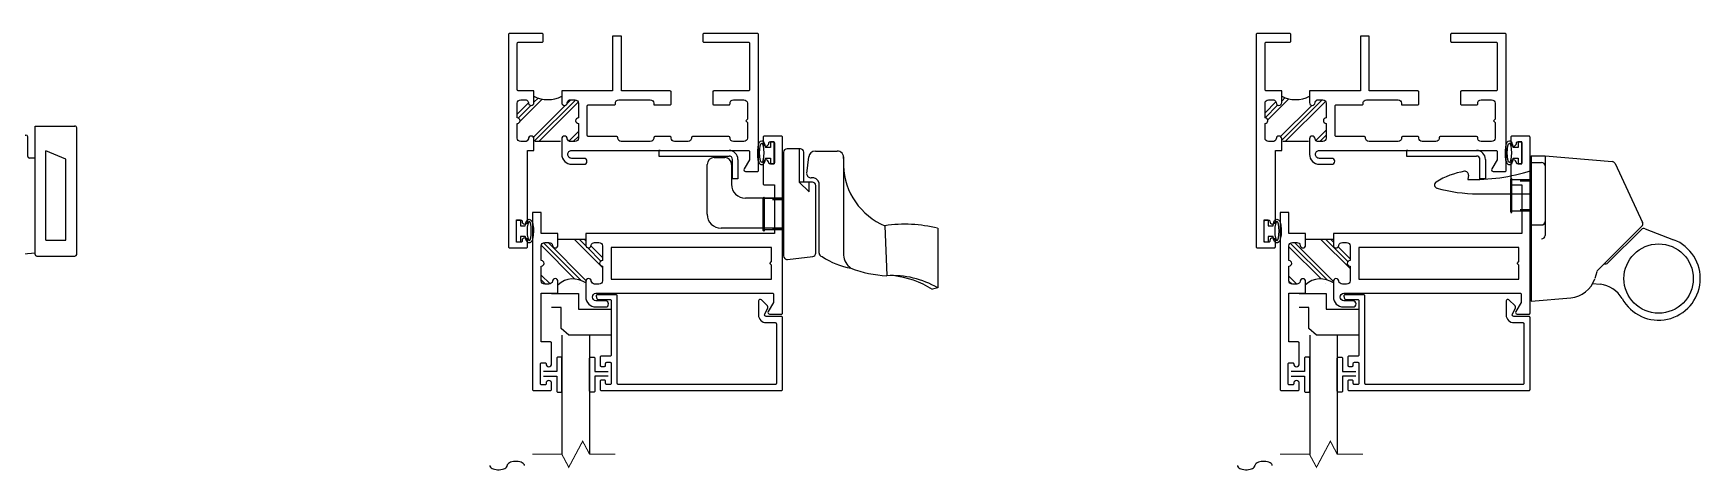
# Model space of a CAD drawing. Extents: x -138 to 168, y -127 to 80.
# Drawn here: x 1.17 to 16.19, y 26.31 to 30.24 of the extents above; entities that cross this region are included whole.
import ezdxf

# ---------------------------------------------------------------- set-up
doc = ezdxf.new("R2010")
doc.units = 0
doc.header["$MEASUREMENT"] = 0
doc.linetypes.add('HIDDEN2', pattern=[0.1875, 0.125, -0.0625])
doc.layers.get('0').update_dxf_attribs({"linetype": 'CONTINUOUS'})
for name, color, linetype in [('DIM', 7, 'CONTINUOUS'), ('FRAME', 1, 'CONTINUOUS'), ('GEOMETRY', 1, 'CONTINUOUS'), ('GLASS', 7, 'CONTINUOUS'), ('LOCK', 7, 'CONTINUOUS'), ('MISC', 7, 'CONTINUOUS'), ('SCREEN', 5, 'CONTINUOUS'), ('TEXT', 7, 'CONTINUOUS'), ('VENT', 5, 'CONTINUOUS')]:
    doc.layers.add(name, color=color, linetype=linetype)

# ---------------------------------------------------------------- blocks, each defined once
blk = doc.blocks.new('PI_STRIKE PLATE')
at = {"layer": 'MISC'}
for p, q in [((0, 0), (-0.01, 0)), ((-0.01, 0), (-0.01, -0.05)), ((0, 0), (0.62, 0)), ((-0.01, -0.05), (0.62, -0.05)), ((0.65, -0.256), (0.65, -0.08)), ((0.7, -0.08), (0.7, -0.256)), ((0.7, -0.256), (0.65, -0.256))]:
    blk.add_line(p, q, dxfattribs=at)
for radius in [0.08, 0.03]:
    blk.add_arc((0.62, -0.08), radius, 0, 90, dxfattribs=at)
blk = doc.blocks.new('PI_SPRING_LATCH')
for p, q in [((0, 1.312), (0.125, 1.312)), ((0, 1.25), (0.094, 1.25)), ((0.125, 1.312), (0.125, 0.594)), ((0.125, 1.312), (0.73, 1.26)), ((0.755, 1.242), (1.003, 0.711)), ((0, 0.688), (0.094, 0.688)), ((0.996, 0.676), (0.6, 0.28)), ((0.992, 0.646), (0.691, 0.346)), ((1.025, 0.653), (1.282, 0.555)), ((0.552, 0.159), (0.621, 0.153)), ((0.592, 0.267), (0.572, 0.204)), ((0, 0), (0.356, 0.031))]:
    blk.add_line(p, q)
blk.add_circle((1.147, 0.205), 0.312)
for centre, radius, start, end in [((0.094, 1.219), 0.0312, 0, 90), ((0.727, 1.228), 0.0313, 25, 85), ((0.094, 0.719), 0.0312, 270, 0), ((1.014, 0.624), 0.0313, 68.9669, 135), ((0.974, 0.698), 0.0313, 315, 25), ((0.094, 0.594), 0.0312, 270, 0), ((1.147, 0.205), 0.375, 208.8153, 68.9669), ((0.669, 0.368), 0.0312, 250.2245, 315), ((0.334, 0.28), 0.25, 275, 342.2887), ((0.622, 0.258), 0.0313, 135, 162.2887), ((0.599, -0.096), 0.25, 28.8153, 85)]:
    blk.add_arc(centre, radius, start, end)
at = {"layer": 'MISC'}
for p, q in [((0, 1.312), (0, 0)), ((-0.565, 1.137), (-0.57, 1.097)), ((-0.48, 0.967), (0, 0.967))]:
    blk.add_line(p, q, dxfattribs=at)
for centre, radius, start, end in [((-0.839, 1.049), 0.031, 122.2177, 254.8625), ((-0.489, 0.493), 0.687, 99.3002, 122.2177), ((-0.596, 1.141), 0.031, 353.1248, 99.3002), ((-0.52, 2.817), 1.72, 268.3474, 287.5924), ((-0.458, 2.46), 1.493, 254.8625, 269.1443)]:
    blk.add_arc(centre, radius, start, end, dxfattribs=at)
blk = doc.blocks.new('PI_CAM_HANDLE')
for p, q in [((0.14, 0.965), (0.14, 0.665)), ((0.286, 0.945), (0.481, 0.945)), ((0.208, 0.741), (0.227, 0.892)), ((0.54, 0.892), (0.54, 0.008)), ((0.319, 0.026), (0.319, 0.658)), ((0.931, -0.178), (0.913, 0.271)), ((1.387, 0.249), (1.387, -0.288)), ((1.387, -0.288), (1.34, -0.301))]:
    blk.add_line(p, q)
blk.add_lwpolyline([(0.182, 0.665), (0.182, 0.934, 0.414214), (0.151, 0.965), (0.031, 0.965, 0.414214), (0, 0.934), (0, 0, 0.447402), (0.034, -0.031), (0.262, -0.005, 0.381787), (0.29, 0.026), (0.29, 0.634, 0.414214), (0.259, 0.665), (0.14, 0.665), (0.231, 0.577), (0.231, 0.665)], format="xyb")
for centre, radius, start, end in [((0.286, 0.885), 0.06, 90, 172.88), ((0.481, 0.885), 0.06, 352.88, 90), ((1.15, 0.834), 0.611, 182.1519, 247.12), ((0.247, 0.743), 0.0393, 183.3421, 273.3503), ((0.257, 0.639), 0.0657, 16.8673, 96.3766), ((1.093, -0.936), 1.221, 76.082, 98.4948), ((0.35, 0.026), 0.031, 180, 263.5847), ((0.697, 0.019), 0.158, 184.1295, 234.9355), ((0.706, 0.509), 0.627, 235.1354, 260.9517), ((0.971, 0.816), 0.995, 248.5056, 267.6488), ((0.978, -0.988), 0.811, 59.7152, 93.3382), ((0.888, -1.03), 0.858, 58.1565, 83.4948)]:
    blk.add_arc(centre, radius, start, end)
at = {"layer": 'MISC'}
for p, q in [((-0.688, 0.375), (-0.688, 0.823)), ((-0.53, 0.885), (-0.625, 0.885)), ((-0.468, 0.823), (-0.468, 0.645)), ((0, 0.52), (-0.343, 0.52)), ((0, 0.25), (-0.562, 0.25))]:
    blk.add_line(p, q, dxfattribs=at)
for centre, radius, start, end in [((-0.625, 0.823), 0.0625, 90, 180), ((-0.53, 0.823), 0.0625, 0, 90), ((-0.343, 0.645), 0.125, 180, 270), ((-0.562, 0.375), 0.125, 180, 270)]:
    blk.add_arc(centre, radius, start, end, dxfattribs=at)
blk = doc.blocks.new('PI_CUSTODIAL_LOCK')
for p, q in [((0.323, 0.794), (0.682, 0.794)), ((0.323, -0.362), (0.323, 0.794)), ((0.698, -0.362), (0.698, 0.779)), ((0, 0.204), (0, 0.697)), ((0.016, 0.712), (0.167, 0.712)), ((0.167, 0.712), (0.241, 0.712)), ((0.183, 0.697), (0.183, 0.204)), ((0.257, 0.521), (0.257, 0.697)), ((0.323, 0.506), (0.273, 0.506)), ((0.421, -0.233), (0.421, 0.572)), ((0.601, 0.497), (0.421, 0.572)), ((0.601, -0.233), (0.601, 0.497)), ((0, 0.204), (0, -0.361)), ((0.167, 0.188), (0.016, 0.188)), ((0.421, -0.233), (0.601, -0.233)), ((0.017, -0.376), (0.323, -0.349)), ((0.339, -0.378), (0.682, -0.378))]:
    blk.add_line(p, q)
for centre, start, end in [((0.682, 0.779), 0, 90), ((0.016, 0.697), 90, 180), ((0.167, 0.697), 0, 90), ((0.241, 0.697), 0, 90), ((0.273, 0.521), 180, 270), ((0.016, 0.204), 180, 270), ((0.167, 0.204), 270, 0), ((0.016, -0.361), 180, 275), ((0.339, -0.362), 180, 270), ((0.682, -0.362), 270, 0)]:
    blk.add_arc(centre, 0.0156, start, end)
at = {"layer": 'MISC'}
for p, q in [((-0.687, 0.032), (-0.687, 0.48)), ((-0.53, 0.542), (-0.625, 0.542)), ((-0.468, 0.48), (-0.468, 0.302)), ((0, 0.177), (-0.343, 0.177)), ((0, -0.378), (0, 0.052)), ((0, -0.093), (-0.562, -0.093))]:
    blk.add_line(p, q, dxfattribs=at)
for centre, radius, start, end in [((-0.625, 0.48), 0.0625, 90, 180), ((-0.53, 0.48), 0.0625, 0, 90), ((-0.343, 0.302), 0.125, 180, 270), ((-0.562, 0.032), 0.125, 180, 270)]:
    blk.add_arc(centre, radius, start, end, dxfattribs=at)
blk = doc.blocks.new('A$C5A442107')
at = {"layer": 'MISC'}
h = blk.add_hatch(dxfattribs=at)
h.set_pattern_fill('PLAST', color=256, scale=0.25, angle=45, style=0)
h.set_pattern_definition([(45, (-1.69863, -8.188), (-0.04419417, 0.04419417), []), (45, (-1.704154, -8.18247), (-0.04419417, 0.04419417), []), (45, (-1.70968, -8.17695), (-0.04419417, 0.04419417), [])])
h.paths.add_polyline_path([(0.1375, 0.0862, 0.414214), (0.1297, 0.094), (0.1222, 0.094, 0.448856), (0.1125, 0.0877, -1), (0.1, 0.0877), (0.1, 0.1024, -0.254083), (0.0375, 0.1024), (0.0375, 0.0877, -1), (0.025, 0.0877, 0.448856), (0.0152, 0.094), (0.0077, 0.094, 0.414214), (0, 0.0862), (0, 0.0532, -0.414214), (0.0062, 0.047, -0.414214), (0, 0.0407), (0, 0.0077, 0.414214), (0.0077, 0), (0.0152, 0), (0.0175, 0, 0.352985), (0.025, 0.0062, -1), (0.0375, 0.0062), (0.0375, 0.0025, 0.414214), (0.04, 0), (0.0975, 0, 0.414214), (0.1, 0.0025), (0.1, 0.0062, -1), (0.1125, 0.0062, 0.352985), (0.12, 0), (0.1222, 0), (0.1297, 0, 0.414214), (0.1375, 0.0077), (0.1375, 0.0407, -0.414214), (0.1312, 0.047, -0.414214), (0.1375, 0.0532)])
blk.add_line((0.0975, 0), (0.04, 0), dxfattribs=at)
blk.add_arc((0.0687, 0.1599), 0.0655, 241.4876, 298.5124, dxfattribs=at)
blk = doc.blocks.new('A$C58B32BEA')
at = {"layer": 'MISC'}
h = blk.add_hatch(dxfattribs=at)
h.set_pattern_fill('PLAST', color=256, scale=0.25, angle=45, style=0)
h.set_pattern_definition([(45, (1.29293, -7.8665), (-0.04419417, 0.04419417), []), (45, (1.287404, -7.86097), (-0.04419417, 0.04419417), []), (45, (1.28188, -7.85545), (-0.04419417, 0.04419417), [])])
edge = h.paths.add_edge_path()
edge.add_line((0.1, 0.0878), (0.1, 0.1007))
edge.add_line((0.1, 0.1007), (0.0375, 0.1007))
edge.add_line((0.0375, 0.1007), (0.0375, 0.0874))
edge.add_arc((0.0313, 0.088), 0.00625, 187.3215, 353.8486, ccw=False)
edge.add_arc((0.0174, 0.0863), 0.00775, 7.3222, 89.9998)
edge.add_line((0.0174, 0.094), (0.0077, 0.094))
edge.add_arc((0.0077, 0.0863), 0.00775, 90, 180)
edge.add_line((0, 0.0863), (0, 0.0533))
edge.add_arc((0, 0.047), 0.00625, -90, 90, ccw=False)
edge.add_line((0, 0.0408), (0, 0.0078))
edge.add_arc((0.0077, 0.0078), 0.00775, 180, 270)
edge.add_line((0.0077, 0), (0.0173, 0))
edge.add_arc((0.0173, 0.0077), 0.00775, 270, 353.8492)
edge.add_arc((0.0312, 0.0062), 0.00625, -0.0002, 173.8487, ccw=False)
edge.add_line((0.0375, 0.0062), (0.0375, 0.0026))
edge.add_arc((0.0663, -0.0377), 0.0495, 47.0932, 125.5633, ccw=False)
edge.add_line((0.1, -0.0014), (0.1, 0.0063))
edge.add_arc((0.1062, 0.0062), 0.00625, 6.1504, 179.9989, ccw=False)
edge.add_arc((0.1202, 0.0077), 0.00775, 186.1507, 270.0001)
edge.add_line((0.1202, 0), (0.1297, 0))
edge.add_arc((0.1297, 0.0078), 0.00775, 270, 360)
edge.add_line((0.1375, 0.0078), (0.1375, 0.0408))
edge.add_arc((0.1375, 0.047), 0.00625, 90, 270, ccw=False)
edge.add_line((0.1375, 0.0533), (0.1375, 0.0863))
edge.add_arc((0.1297, 0.0863), 0.00775, 360, 450)
edge.add_line((0.1297, 0.094), (0.1202, 0.094))
edge.add_arc((0.1202, 0.0863), 0.00775, 90.001, 173.8503)
edge.add_arc((0.1062, 0.0877), 0.00625, 179.9995, 353.8489, ccw=False)
blk.add_line((0.0375, 0.1007), (0.1, 0.1007), dxfattribs=at)
blk = doc.blocks.new('*U102')
at = {"layer": 'GEOMETRY'}
blk.add_lwpolyline([(1.45, 19.51), (1.493, 19.51), (1.493, 19.458), (1.528, 19.458), (1.528, 19.658), (1.493, 19.658), (1.493, 19.605), (1.45, 19.605)], dxfattribs=at)
blk.add_ellipse((1.415, 19.558), major_axis=(0, 0.0875), ratio=0.216465, dxfattribs=at)
blk.add_open_spline([(1.45, 19.605), (1.448, 19.62), (1.445, 19.632), (1.438, 19.649), (1.436, 19.656), (1.423, 19.663), (1.419, 19.664), (1.415, 19.664), (1.405, 19.664), (1.398, 19.658), (1.391, 19.649), (1.389, 19.644), (1.382, 19.624), (1.379, 19.606), (1.375, 19.545), (1.377, 19.499), (1.391, 19.466), (1.393, 19.46), (1.409, 19.45), (1.422, 19.451), (1.435, 19.46), (1.437, 19.465), (1.444, 19.479), (1.447, 19.491), (1.449, 19.507), (1.45, 19.509), (1.45, 19.51)], degree=3, knots=[5.253202, 5.253202, 5.253202, 5.253202, 5.797173, 5.797173, 6.160155, 6.160155, 6.283185, 6.283185, 6.283185, 6.559914, 6.559914, 6.836642, 6.836642, 7.54361, 7.54361, 8.941834, 8.941834, 9.296554, 9.296554, 9.572552, 9.572552, 9.848549, 9.848549, 10.398843, 10.398843, 10.454782, 10.454782, 10.454782, 10.454782], dxfattribs=at)
blk = doc.blocks.new('*U103')
at = {"layer": 'GEOMETRY'}
blk.add_lwpolyline([(1.607, 19.51), (1.563, 19.51), (1.563, 19.458), (1.528, 19.458), (1.528, 19.658), (1.563, 19.658), (1.563, 19.605), (1.607, 19.605)], dxfattribs=at)
at = {"layer": 'GEOMETRY', "extrusion": (0, 0, -1)}
blk.add_ellipse((1.642, 19.558), major_axis=(0, 0.0875), ratio=0.216465, dxfattribs=at)
at = {"layer": 'GEOMETRY'}
blk.add_open_spline([(1.607, 19.605), (1.609, 19.62), (1.612, 19.632), (1.618, 19.649), (1.621, 19.656), (1.634, 19.663), (1.638, 19.664), (1.642, 19.664), (1.652, 19.664), (1.659, 19.658), (1.666, 19.649), (1.668, 19.644), (1.675, 19.624), (1.678, 19.606), (1.682, 19.545), (1.679, 19.499), (1.666, 19.466), (1.663, 19.46), (1.647, 19.45), (1.635, 19.451), (1.622, 19.46), (1.62, 19.465), (1.612, 19.479), (1.61, 19.491), (1.607, 19.507), (1.607, 19.509), (1.607, 19.51)], degree=3, knots=[5.253202, 5.253202, 5.253202, 5.253202, 5.797173, 5.797173, 6.160155, 6.160155, 6.283185, 6.283185, 6.283185, 6.559914, 6.559914, 6.836642, 6.836642, 7.54361, 7.54361, 8.941834, 8.941834, 9.296554, 9.296554, 9.572552, 9.572552, 9.848549, 9.848549, 10.398843, 10.398843, 10.454782, 10.454782, 10.454782, 10.454782], dxfattribs=at)

msp = doc.modelspace()

# ---------------------------------------------------------------- linework, layer by layer
at = {"color": 7}
for p, q in [((14.471, 28.63), (14.471, 28.926)), ((14.481, 28.63), (14.481, 28.926)), ((14.654, 28.918), (14.481, 28.918)), ((14.654, 28.638), (14.654, 28.918)), ((7.743, 28.462), (7.743, 28.758)), ((7.753, 28.462), (7.753, 28.758)), ((7.926, 28.75), (7.753, 28.75)), ((7.926, 28.469), (7.926, 28.75)), ((14.654, 28.638), (14.481, 28.638)), ((7.926, 28.469), (7.753, 28.469))]:
    msp.add_line(p, q, dxfattribs=at)
at = {"color": 7, "linetype": 'HIDDEN2', "ltscale": 0.25}
for p, q in [((14.654, 28.908), (14.481, 28.908)), ((7.926, 28.74), (7.753, 28.74)), ((14.654, 28.648), (14.481, 28.648)), ((7.926, 28.479), (7.753, 28.479))]:
    msp.add_line(p, q, dxfattribs=at)
at = {"flags": 128}
for points in [[(12.011, 26.345), (12.012, 26.339), (12.016, 26.332), (12.023, 26.326), (12.031, 26.32), (12.042, 26.316), (12.054, 26.312), (12.068, 26.31), (12.082, 26.308), (12.097, 26.308), (12.111, 26.31), (12.124, 26.312), (12.137, 26.316), (12.147, 26.32), (12.156, 26.326), (12.162, 26.332), (12.166, 26.339), (12.168, 26.345)], [(12.324, 26.345), (12.323, 26.352), (12.319, 26.359), (12.313, 26.365), (12.304, 26.37), (12.293, 26.375), (12.281, 26.379), (12.267, 26.381), (12.253, 26.382), (12.239, 26.382), (12.225, 26.381), (12.211, 26.379), (12.199, 26.375), (12.188, 26.37), (12.179, 26.365), (12.173, 26.359), (12.169, 26.352), (12.168, 26.345)]]:
    msp.add_lwpolyline(points, dxfattribs=at)
at = {"color": 7}
for centre, start, end in [((14.476, 28.926), 0, 180), ((7.748, 28.758), 0, 180), ((14.476, 28.63), 180, 0), ((7.748, 28.462), 180, 0)]:
    msp.add_arc(centre, 0.005, start, end, dxfattribs=at)
at = {"layer": 'FRAME'}
for points in [[(5.623, 29.184), (5.67, 29.184), (5.68, 29.184), (5.68, 29.264), (5.68, 29.289, 1), (5.63, 29.289, -0.363634), (5.599, 29.264), (5.591, 29.264), (5.561, 29.264, -0.414214), (5.53, 29.295), (5.53, 29.427, 0.414214), (5.555, 29.452, 0.414214), (5.53, 29.477), (5.53, 29.609, -0.414214), (5.561, 29.64), (5.591, 29.64, -0.448856), (5.63, 29.615, 1), (5.68, 29.615), (5.68, 29.72), (5.54, 29.72, -0.414214), (5.53, 29.73), (5.53, 30.149, -0.414214), (5.54, 30.159), (5.753, 30.159, 0.414214), (5.763, 30.169), (5.763, 30.229, 0.414214), (5.753, 30.239), (5.46, 30.239, 0.414214), (5.45, 30.229), (5.45, 28.317, 0.414214), (5.46, 28.307), (5.613, 28.307, 0.414214), (5.623, 28.317), (5.623, 28.371, 0.414214), (5.598, 28.396), (5.598, 28.396, 0.414214), (5.573, 28.371), (5.573, 28.367, -0.414214), (5.563, 28.357), (5.533, 28.357, -0.414214), (5.523, 28.367), (5.523, 28.547, -0.414214), (5.533, 28.557), (5.563, 28.557, -0.414214), (5.573, 28.547), (5.573, 28.546, 0.414214), (5.598, 28.521), (5.598, 28.521, 0.414214), (5.623, 28.546), (5.623, 29.184)], [(12.352, 29.184), (12.399, 29.184), (12.409, 29.184), (12.409, 29.264), (12.409, 29.289, 1), (12.359, 29.289, -0.363634), (12.328, 29.264), (12.32, 29.264), (12.29, 29.264, -0.414214), (12.259, 29.295), (12.259, 29.427, 0.414214), (12.284, 29.452, 0.414214), (12.259, 29.477), (12.259, 29.609, -0.414214), (12.29, 29.64), (12.32, 29.64, -0.448856), (12.359, 29.615, 1), (12.409, 29.615), (12.409, 29.72), (12.269, 29.72, -0.414214), (12.259, 29.73), (12.259, 30.149, -0.414214), (12.269, 30.159), (12.481, 30.159, 0.414214), (12.491, 30.169), (12.491, 30.229, 0.414214), (12.481, 30.239), (12.189, 30.239, 0.414214), (12.179, 30.229), (12.179, 28.317, 0.414214), (12.189, 28.307), (12.342, 28.307, 0.414214), (12.352, 28.317), (12.352, 28.371, 0.414214), (12.327, 28.396), (12.327, 28.396, 0.414214), (12.302, 28.371), (12.302, 28.367, -0.414214), (12.292, 28.357), (12.262, 28.357, -0.414214), (12.252, 28.367), (12.252, 28.547, -0.414214), (12.262, 28.557), (12.292, 28.557, -0.414214), (12.302, 28.547), (12.302, 28.546, 0.414214), (12.327, 28.521), (12.327, 28.521, 0.414214), (12.352, 28.546), (12.352, 29.184)]]:
    msp.add_lwpolyline(points, format="xyb", close=True, dxfattribs=at)
for points in [[(5.93, 29.174), (5.93, 29.149, 0.414214), (6.02, 29.059), (6.13, 29.059, 0.414214), (6.157, 29.086, 0.414214), (6.13, 29.113), (6.02, 29.113, -0.414214), (5.984, 29.149), (5.984, 29.149, -0.414214), (6.019, 29.184), (7.61, 29.184, -0.414214), (7.62, 29.174), (7.62, 29.101), (7.571, 29.017, 0.57735), (7.584, 28.994), (7.69, 28.994, 0.414214), (7.7, 29.004), (7.7, 30.229, 0.414214), (7.69, 30.239), (7.21, 30.239, 0.414214), (7.2, 30.229), (7.2, 30.169, 0.414214), (7.21, 30.159), (7.61, 30.159, -0.414214), (7.62, 30.149), (7.62, 29.73, -0.414214), (7.61, 29.72), (7.298, 29.72, 0.414214), (7.288, 29.71), (7.288, 29.605, 0.414214), (7.298, 29.595), (7.434, 29.595, 0.443132), (7.444, 29.606, -0.443132), (7.475, 29.64), (7.569, 29.64, -0.414214), (7.6, 29.609), (7.6, 29.467), (7.585, 29.452), (7.6, 29.437), (7.6, 29.295, -0.414214), (7.569, 29.264), (7.475, 29.264, -0.443132), (7.444, 29.298, 0.443132), (7.434, 29.309), (7.107, 29.309, 0.443132), (7.097, 29.298, -0.443132), (7.066, 29.264), (6.945, 29.264, -0.414214), (6.914, 29.295), (6.914, 29.299, 0.414214), (6.904, 29.309), (6.768, 29.309, 0.443132), (6.758, 29.298, -0.443132), (6.727, 29.264), (6.466, 29.264, -0.443132), (6.435, 29.298, 0.443132), (6.425, 29.309), (6.17, 29.309, -0.414214), (6.16, 29.319), (6.16, 29.585, -0.414214), (6.17, 29.595), (6.403, 29.595, 0.443132), (6.413, 29.606, -0.443132), (6.444, 29.64), (6.727, 29.64, -0.414214), (6.758, 29.609), (6.758, 29.595), (6.904, 29.595, 0.414214), (6.914, 29.605), (6.914, 29.71, 0.414214), (6.904, 29.72), (6.468, 29.72), (6.468, 30.214), (6.388, 30.214), (6.388, 29.72), (5.93, 29.72), (5.93, 29.615, 1), (5.98, 29.615, -0.448856), (6.019, 29.64), (6.049, 29.64, -0.414214), (6.08, 29.609), (6.08, 29.477, 0.414214), (6.055, 29.452, 0.414214), (6.08, 29.427), (6.08, 29.295, -0.414214), (6.049, 29.264), (6.019, 29.264), (6.011, 29.264, -0.363634), (5.98, 29.289, 1), (5.93, 29.289), (5.93, 29.264), (5.93, 29.149)], [(12.659, 29.174), (12.659, 29.149, 0.414214), (12.749, 29.059), (12.859, 29.059, 0.414214), (12.886, 29.086, 0.414214), (12.859, 29.113), (12.748, 29.113, -0.414214), (12.713, 29.149), (12.713, 29.149, -0.414214), (12.748, 29.184), (14.339, 29.184, -0.414214), (14.349, 29.174), (14.349, 29.101), (14.3, 29.017, 0.57735), (14.313, 28.994), (14.419, 28.994, 0.414214), (14.429, 29.004), (14.429, 30.229, 0.414214), (14.419, 30.239), (13.939, 30.239, 0.414214), (13.929, 30.229), (13.929, 30.169, 0.414214), (13.939, 30.159), (14.339, 30.159, -0.414214), (14.349, 30.149), (14.349, 29.73, -0.414214), (14.339, 29.72), (14.027, 29.72, 0.414214), (14.017, 29.71), (14.017, 29.605, 0.414214), (14.027, 29.595), (14.163, 29.595, 0.443132), (14.173, 29.606, -0.443132), (14.204, 29.64), (14.298, 29.64, -0.414214), (14.329, 29.609), (14.329, 29.467), (14.314, 29.452), (14.329, 29.437), (14.329, 29.295, -0.414214), (14.298, 29.264), (14.204, 29.264, -0.443132), (14.173, 29.298, 0.443132), (14.163, 29.309), (13.836, 29.309, 0.443132), (13.826, 29.298, -0.443132), (13.795, 29.264), (13.674, 29.264, -0.414214), (13.643, 29.295), (13.643, 29.299, 0.414214), (13.633, 29.309), (13.497, 29.309, 0.443132), (13.487, 29.298, -0.443132), (13.456, 29.264), (13.195, 29.264, -0.443132), (13.164, 29.298, 0.443132), (13.154, 29.309), (12.899, 29.309, -0.414214), (12.889, 29.319), (12.889, 29.585, -0.414214), (12.899, 29.595), (13.132, 29.595, 0.443132), (13.142, 29.606, -0.443132), (13.173, 29.64), (13.456, 29.64, -0.414214), (13.487, 29.609), (13.487, 29.595), (13.633, 29.595, 0.414214), (13.643, 29.605), (13.643, 29.71, 0.414214), (13.633, 29.72), (13.197, 29.72), (13.197, 30.214), (13.117, 30.214), (13.117, 29.72), (12.659, 29.72), (12.659, 29.615, 1), (12.709, 29.615, -0.448856), (12.748, 29.64), (12.778, 29.64, -0.414214), (12.809, 29.609), (12.809, 29.477, 0.414214), (12.784, 29.452, 0.414214), (12.809, 29.427), (12.809, 29.295, -0.414214), (12.778, 29.264), (12.748, 29.264), (12.74, 29.264, -0.363634), (12.709, 29.289, 1), (12.659, 29.289), (12.659, 29.264), (12.659, 29.149)]]:
    msp.add_lwpolyline(points, format="xyb", dxfattribs=at)
at = {"layer": 'GLASS', "color": 7, "linetype": 'Continuous'}
for p, q in [((5.932, 27.521), (5.932, 26.444)), ((6.181, 27.521), (6.181, 26.447)), ((12.661, 27.521), (12.661, 26.444)), ((12.909, 27.521), (12.909, 26.447))]:
    msp.add_line(p, q, dxfattribs=at)
at = {"layer": 'MISC', "linetype": 'Continuous'}
for points in [[(5.839, 27.894), (6.081, 27.894), (6.081, 27.753), (6.375, 27.753), (6.375, 27.521), (5.993, 27.521)], [(12.567, 27.894), (12.81, 27.894), (12.81, 27.753), (13.103, 27.753), (13.103, 27.521), (12.721, 27.521)], [(5.993, 27.521), (5.924, 27.58), (5.924, 27.769), (5.839, 27.769)], [(12.721, 27.521), (12.653, 27.58), (12.653, 27.769), (12.567, 27.769)]]:
    msp.add_lwpolyline(points, dxfattribs=at)
for points in [[(5.766, 27.151), (5.885, 27.151), (5.885, 27.017, 0.414214), (5.895, 27.007), (5.922, 27.007, 0.414214), (5.932, 27.017), (5.932, 27.313, 0.414214), (5.922, 27.323), (5.895, 27.323, 0.414214), (5.885, 27.313), (5.885, 27.193), (5.766, 27.193)], [(6.347, 27.151), (6.228, 27.151), (6.228, 27.017, -0.414214), (6.218, 27.007), (6.191, 27.007, -0.414214), (6.181, 27.017), (6.181, 27.313, -0.414214), (6.191, 27.323), (6.218, 27.323, -0.414214), (6.228, 27.313), (6.228, 27.193), (6.347, 27.193)], [(12.495, 27.151), (12.613, 27.151), (12.613, 27.017, 0.414214), (12.623, 27.007), (12.651, 27.007, 0.414214), (12.661, 27.017), (12.661, 27.313, 0.414214), (12.651, 27.323), (12.623, 27.323, 0.414214), (12.613, 27.313), (12.613, 27.193), (12.495, 27.193)], [(13.076, 27.151), (12.957, 27.151), (12.957, 27.017, -0.414214), (12.947, 27.007), (12.919, 27.007, -0.414214), (12.909, 27.017), (12.909, 27.313, -0.414214), (12.919, 27.323), (12.947, 27.323, -0.414214), (12.957, 27.313), (12.957, 27.193), (13.076, 27.193)]]:
    msp.add_lwpolyline(points, format="xyb", dxfattribs=at)
at = {"layer": 'MISC', "const_width": 0.0094}
for points in [[(6.413, 26.447), (6.181, 26.447), (6.118, 26.565), (5.993, 26.33), (5.931, 26.447), (5.664, 26.447)], [(13.142, 26.447), (12.909, 26.447), (12.847, 26.565), (12.722, 26.33), (12.659, 26.447), (12.393, 26.447)]]:
    msp.add_lwpolyline(points, dxfattribs=at)
at = {"layer": 'MISC'}
for centre in [(6.031, 27.829), (12.759, 27.829)]:
    msp.add_arc(centre, 0.198, 54.4367, 132.9068, dxfattribs=at)
at = {"layer": 'SCREEN', "flags": 128}
for points in [[(5.282, 26.345), (5.284, 26.339), (5.288, 26.332), (5.294, 26.326), (5.303, 26.32), (5.313, 26.316), (5.326, 26.312), (5.339, 26.31), (5.353, 26.308), (5.368, 26.308), (5.382, 26.31), (5.396, 26.312), (5.408, 26.316), (5.419, 26.32), (5.427, 26.326), (5.434, 26.332), (5.438, 26.339), (5.439, 26.345)], [(5.596, 26.345), (5.594, 26.352), (5.59, 26.359), (5.584, 26.365), (5.575, 26.37), (5.565, 26.375), (5.552, 26.379), (5.539, 26.381), (5.525, 26.382), (5.51, 26.382), (5.496, 26.381), (5.482, 26.379), (5.47, 26.375), (5.459, 26.37), (5.451, 26.365), (5.444, 26.359), (5.44, 26.352), (5.439, 26.345)]]:
    msp.add_lwpolyline(points, dxfattribs=at)
at = {"layer": 'VENT'}
for points in [[(7.793, 29.252, -0.414214), (7.803, 29.262), (7.833, 29.262, -0.414214), (7.843, 29.252), (7.843, 29.072, -0.414214), (7.833, 29.062), (7.803, 29.062, -0.414214), (7.793, 29.072), (7.793, 29.073, 1), (7.743, 29.073), (7.743, 28.885, 0.414214), (7.753, 28.875), (7.843, 28.875), (7.843, 28.435), (6.146, 28.435), (6.146, 28.329, 0.888834), (6.195, 28.328, -0.377258), (6.226, 28.355), (6.265, 28.355, -0.414214), (6.296, 28.324), (6.296, 28.192, 1), (6.296, 28.142), (6.296, 28.01, -0.414214), (6.265, 27.979), (6.226, 27.979, -0.383109), (6.196, 28.007, 0.947712), (6.146, 28.004), (6.146, 27.899), (6.146, 27.864, 0.414214), (6.236, 27.774), (6.324, 27.774, 1), (6.324, 27.828), (6.238, 27.828, -0.859155), (6.238, 27.899), (7.826, 27.899, -0.414214), (7.836, 27.889), (7.836, 27.819, -0.131652), (7.834, 27.814), (7.787, 27.732, 0.577353), (7.8, 27.709), (7.906, 27.709, 0.414214), (7.916, 27.719), (7.916, 29.302, 0.414214), (7.906, 29.312), (7.753, 29.312, 0.414214), (7.743, 29.302), (7.743, 29.248, 1), (7.793, 29.248)], [(14.521, 29.252, -0.414214), (14.531, 29.262), (14.561, 29.262, -0.414214), (14.571, 29.252), (14.571, 29.072, -0.414214), (14.561, 29.062), (14.531, 29.062, -0.414214), (14.521, 29.072), (14.521, 29.073, 1), (14.471, 29.073), (14.471, 28.885, 0.414214), (14.481, 28.875), (14.571, 28.875), (14.571, 28.435), (12.874, 28.435), (12.874, 28.329, 0.888834), (12.924, 28.328, -0.377258), (12.955, 28.355), (12.993, 28.355, -0.414214), (13.024, 28.324), (13.024, 28.192, 1), (13.024, 28.142), (13.024, 28.01, -0.414214), (12.993, 27.979), (12.955, 27.979, -0.383109), (12.924, 28.007, 0.947712), (12.874, 28.004), (12.874, 27.899), (12.874, 27.864, 0.414214), (12.964, 27.774), (13.052, 27.774, 1), (13.052, 27.828), (12.967, 27.828, -0.859155), (12.967, 27.899), (14.554, 27.899, -0.414214), (14.564, 27.889), (14.564, 27.819, -0.131652), (14.563, 27.814), (14.515, 27.732, 0.577353), (14.528, 27.709), (14.634, 27.709, 0.414214), (14.644, 27.719), (14.644, 29.302, 0.414214), (14.634, 29.312), (14.481, 29.312, 0.414214), (14.471, 29.302), (14.471, 29.248, 1), (14.521, 29.248)], [(5.739, 27.262, -0.414214), (5.749, 27.272), (5.779, 27.272, -0.414214), (5.789, 27.262), (5.789, 27.261, 1), (5.839, 27.261), (5.839, 27.449, 0.414214), (5.829, 27.459), (5.746, 27.459), (5.746, 27.899), (5.896, 27.899), (5.896, 28.004, 0.947709), (5.846, 28.007, -0.38311), (5.815, 27.979), (5.777, 27.979, -0.414214), (5.746, 28.01), (5.746, 28.142, 1), (5.746, 28.192), (5.746, 28.324, -0.414214), (5.777, 28.355), (5.815, 28.355, -0.38311), (5.846, 28.328, 0.947716), (5.896, 28.33), (5.896, 28.435), (5.746, 28.435), (5.746, 28.625), (5.666, 28.625), (5.666, 27.032, 0.414214), (5.676, 27.022), (5.829, 27.022, 0.414214), (5.839, 27.032), (5.839, 27.086, 1), (5.789, 27.086), (5.789, 27.082, -0.414214), (5.779, 27.072), (5.749, 27.072, -0.414214), (5.739, 27.082)], [(12.467, 27.262, -0.414214), (12.477, 27.272), (12.507, 27.272, -0.414214), (12.517, 27.262), (12.517, 27.261, 1), (12.567, 27.261), (12.567, 27.449, 0.414214), (12.557, 27.459), (12.474, 27.459), (12.474, 27.899), (12.624, 27.899), (12.624, 28.004, 0.947709), (12.575, 28.007, -0.38311), (12.544, 27.979), (12.505, 27.979, -0.414214), (12.474, 28.01), (12.474, 28.142, 1), (12.474, 28.192), (12.474, 28.324, -0.414214), (12.505, 28.355), (12.544, 28.355, -0.38311), (12.575, 28.328, 0.947716), (12.624, 28.33), (12.624, 28.435), (12.474, 28.435), (12.474, 28.625), (12.394, 28.625), (12.394, 27.032, 0.414214), (12.404, 27.022), (12.557, 27.022, 0.414214), (12.567, 27.032), (12.567, 27.086, 1), (12.517, 27.086), (12.517, 27.082, -0.414214), (12.507, 27.072), (12.477, 27.072, -0.414214), (12.467, 27.082)], [(7.77, 27.688, -0.549171), (7.757, 27.709), (7.784, 27.766, 0.315765), (7.781, 27.783), (7.726, 27.838, 0.668179), (7.7, 27.828), (7.7, 27.703, 0.414213), (7.77, 27.633), (7.851, 27.633, -0.414214), (7.861, 27.623), (7.861, 27.086, -0.414214), (7.851, 27.076), (6.44, 27.076, -0.414214), (6.43, 27.086), (6.43, 27.874, 0.414214), (6.42, 27.884), (6.25, 27.884, 0.472767), (6.24, 27.872), (6.245, 27.849, 0.357988), (6.255, 27.841), (6.365, 27.841, -0.414214), (6.375, 27.831), (6.375, 27.341, -0.414214), (6.365, 27.331), (6.285, 27.331, 0.414214), (6.275, 27.321), (6.275, 27.249, 0.414214), (6.285, 27.239), (6.315, 27.239, 0.414214), (6.325, 27.249), (6.325, 27.266, -0.414214), (6.335, 27.276), (6.365, 27.276, -0.414214), (6.375, 27.266), (6.375, 27.086, -0.414214), (6.365, 27.076), (6.335, 27.076, -0.414214), (6.325, 27.086), (6.325, 27.104, 0.414214), (6.315, 27.114), (6.285, 27.114, 0.414214), (6.275, 27.104), (6.275, 27.031, 0.414214), (6.285, 27.021), (7.906, 27.021, 0.414214), (7.916, 27.031), (7.916, 27.678, 0.414214), (7.906, 27.688)], [(14.499, 27.688, -0.549171), (14.485, 27.709), (14.512, 27.766, 0.315765), (14.509, 27.783), (14.454, 27.838, 0.668179), (14.429, 27.828), (14.429, 27.703, 0.414213), (14.499, 27.633), (14.579, 27.633, -0.414214), (14.589, 27.623), (14.589, 27.086, -0.414214), (14.579, 27.076), (13.168, 27.076, -0.414214), (13.158, 27.086), (13.158, 27.874, 0.414214), (13.148, 27.884), (12.979, 27.884, 0.472767), (12.969, 27.872), (12.974, 27.849, 0.357988), (12.983, 27.841), (13.093, 27.841, -0.414214), (13.103, 27.831), (13.103, 27.341, -0.414214), (13.093, 27.331), (13.013, 27.331, 0.414214), (13.003, 27.321), (13.003, 27.249, 0.414214), (13.013, 27.239), (13.043, 27.239, 0.414214), (13.053, 27.249), (13.053, 27.266, -0.414214), (13.063, 27.276), (13.093, 27.276, -0.414214), (13.103, 27.266), (13.103, 27.086, -0.414214), (13.093, 27.076), (13.063, 27.076, -0.414214), (13.053, 27.086), (13.053, 27.104, 0.414214), (13.043, 27.114), (13.013, 27.114, 0.414214), (13.003, 27.104), (13.003, 27.031, 0.414214), (13.013, 27.021), (14.634, 27.021, 0.414214), (14.644, 27.031), (14.644, 27.678, 0.414214), (14.634, 27.688)]]:
    msp.add_lwpolyline(points, format="xyb", close=True, dxfattribs=at)
for points in [[(7.816, 28.183), (7.816, 28.31), (6.376, 28.31), (6.376, 28.024), (7.816, 28.024), (7.816, 28.152), (7.801, 28.167)], [(14.544, 28.183), (14.544, 28.31), (13.104, 28.31), (13.104, 28.024), (14.544, 28.024), (14.544, 28.152), (14.529, 28.167)]]:
    msp.add_lwpolyline(points, close=True, dxfattribs=at)

# ---------------------------------------------------------------- block references
at = {"layer": 'DIM'}
for name, p in [('*U102', (6.314, 9.605)), ('*U102', (13.043, 9.605)), ('*U103', (3.995, 8.9)), ('*U103', (10.724, 8.9))]:
    msp.add_blockref(name, p, dxfattribs=at)
at = {"layer": 'LOCK'}
for name, p in [('PI_CUSTODIAL_LOCK', (0.867, 28.61)), ('PI_CAM_HANDLE', (7.926, 28.234))]:
    msp.add_blockref(name, p, dxfattribs=at)
at = {"layer": 'MISC', "xscale": -4, "yscale": 4, "zscale": 4}
for p in [(6.296, 27.979), (13.024, 27.979)]:
    msp.add_blockref('A$C58B32BEA', p, dxfattribs=at)
at = {"layer": 'TEXT', "xscale": 4, "yscale": 4, "zscale": 4}
for p in [(5.53, 29.264), (12.259, 29.264)]:
    msp.add_blockref('A$C5A442107', p, dxfattribs=at)
at = {"layer": 'TEXT'}
for name, p in [('PI_STRIKE PLATE', (6.815, 29.184)), ('PI_STRIKE PLATE', (13.543, 29.184)), ('PI_SPRING_LATCH', (14.654, 27.825))]:
    msp.add_blockref(name, p, dxfattribs=at)

doc.saveas('drawing.dxf')
